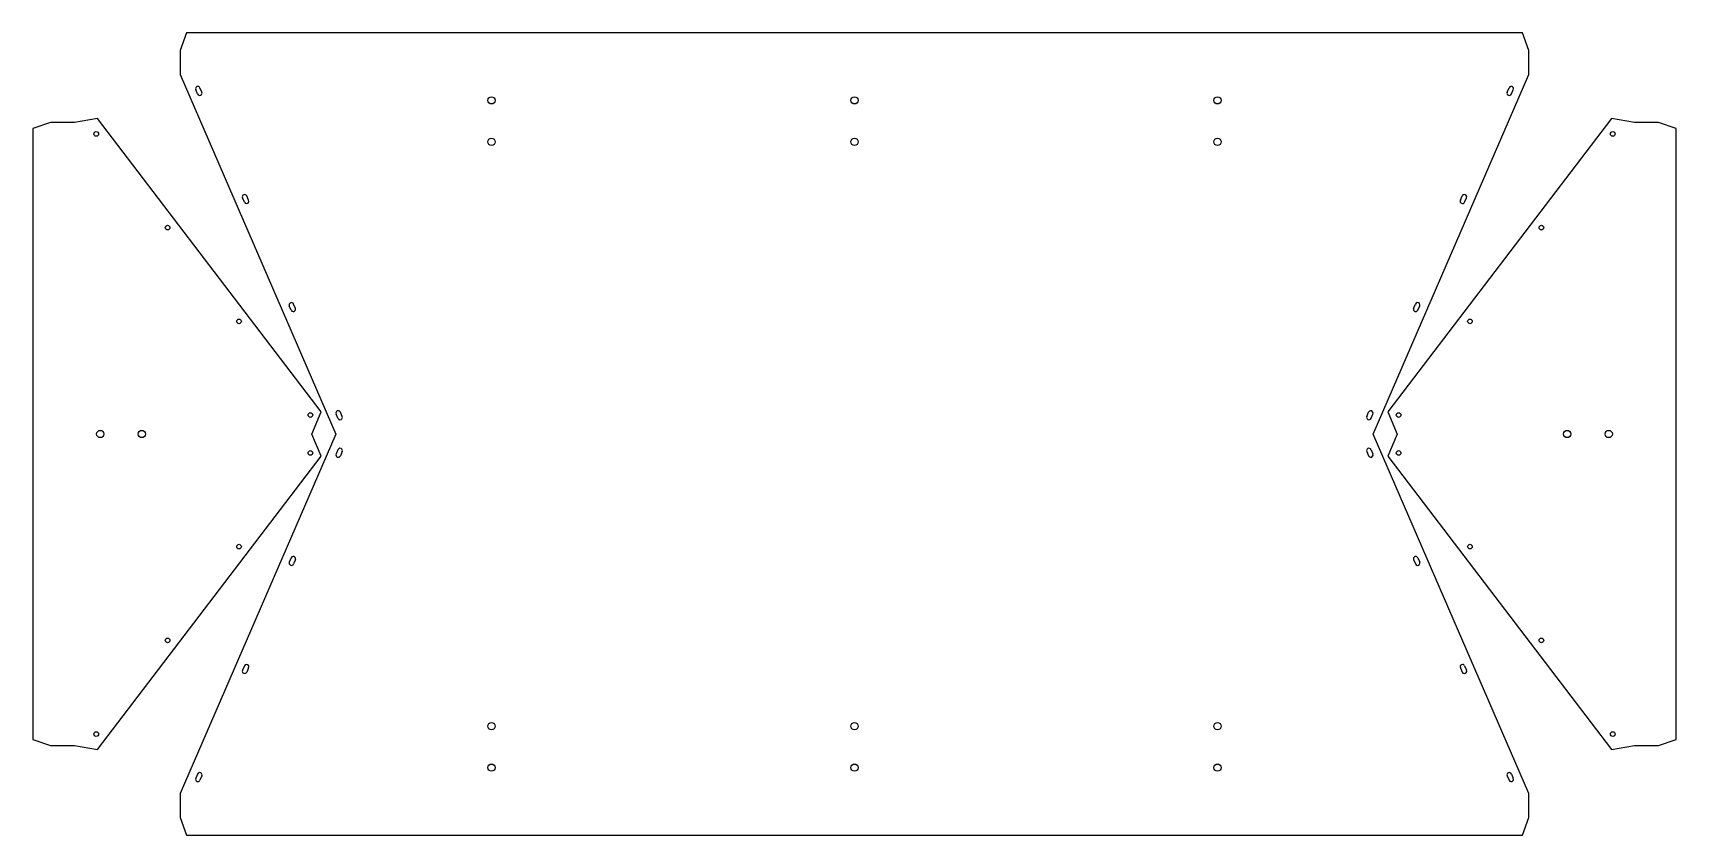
# Model space of a CAD drawing. Header units: millimetres. Extents: x -142 to 1442, y -386 to 386.
import ezdxf

# ---------------------------------------------------------------- set-up
doc = ezdxf.new("R2010")
doc.units = ezdxf.units.MM

msp = doc.modelspace()

# ---------------------------------------------------------------- linework, layer by layer
for p, q in [((6, 386.4142), (0, 369.4142)), ((1294, 386.4142), (6, 386.4142)), ((1300, 369.4142), (1294, 386.4142)), ((0, 369.4142), (0, 346.4142)), ((1300, 346.4142), (1300, 369.4142)), ((0, 346.4142), (150.0943, 0)), ((20.745, 329.3477), (18.9559, 333.4768)), ((1149.9057, 0), (1300, 346.4142)), ((1279.255, 329.3477), (1281.0441, 333.4768)), ((16.6159, 327.5587), (14.8268, 331.6878)), ((1283.3841, 327.5587), (1285.1732, 331.6878)), ((-79.9964, 304.0955), (-102.1679, 300.1861)), ((135.7113, 21.2755), (-79.9964, 304.0955)), ((1379.9964, 304.0955), (1164.2887, 21.2755)), ((1402.1679, 300.1861), (1379.9964, 304.0955)), ((-125.1679, 300.1861), (-142.1679, 294.1861)), ((-142.1679, 294.1861), (-142.1679, -294.1861)), ((-102.1679, 300.1861), (-125.1679, 300.1861)), ((1425.1679, 300.1861), (1402.1679, 300.1861)), ((1442.1679, 294.1861), (1425.1679, 300.1861)), ((1442.1679, -294.1861), (1442.1679, 294.1861)), ((61.7397, 223.4141), (59.9506, 227.5432)), ((65.8687, 225.2032), (64.0797, 229.3322)), ((1234.1313, 225.2032), (1235.9203, 229.3322)), ((1238.2603, 223.4141), (1240.0494, 227.5432)), ((106.8634, 119.2695), (105.0744, 123.3986)), ((110.9925, 121.0586), (109.2035, 125.1877)), ((1189.0075, 121.0586), (1190.7965, 125.1877)), ((1193.1366, 119.2695), (1194.9256, 123.3986)), ((126.7849, 0), (135.7113, 21.2755)), ((151.9872, 15.1249), (150.1981, 19.254)), ((156.1163, 16.914), (154.3272, 21.0431)), ((1143.8837, 16.914), (1145.6728, 21.0431)), ((1148.0128, 15.1249), (1149.8019, 19.254)), ((1164.2887, 21.2755), (1173.2151, 0)), ((150.0943, 0), (0, -346.4142)), ((135.7113, -21.2755), (126.7849, 0)), ((1300, -346.4142), (1149.9057, 0)), ((1173.2151, 0), (1164.2887, -21.2755)), ((151.9872, -15.1249), (150.1981, -19.254)), ((1148.0128, -15.1249), (1149.8019, -19.254)), ((-79.9964, -304.0955), (135.7113, -21.2755)), ((156.1163, -16.914), (154.3272, -21.0431)), ((1143.8837, -16.914), (1145.6728, -21.0431)), ((1164.2887, -21.2755), (1379.9964, -304.0955)), ((106.8634, -119.2695), (105.0744, -123.3986)), ((110.9925, -121.0586), (109.2035, -125.1877)), ((1189.0075, -121.0586), (1190.7965, -125.1877)), ((1193.1366, -119.2695), (1194.9256, -123.3986)), ((61.7397, -223.4141), (59.9506, -227.5432)), ((65.8687, -225.2032), (64.0797, -229.3322)), ((1234.1313, -225.2032), (1235.9203, -229.3322)), ((1238.2603, -223.4141), (1240.0494, -227.5432)), ((-142.1679, -294.1861), (-125.1679, -300.1861)), ((-125.1679, -300.1861), (-102.1679, -300.1861)), ((-102.1679, -300.1861), (-79.9964, -304.0955)), ((1379.9964, -304.0955), (1402.1679, -300.1861)), ((1402.1679, -300.1861), (1425.1679, -300.1861)), ((1425.1679, -300.1861), (1442.1679, -294.1861)), ((16.6159, -327.5587), (14.8268, -331.6878)), ((20.745, -329.3477), (18.9559, -333.4768)), ((1279.255, -329.3477), (1281.0441, -333.4768)), ((1283.3841, -327.5587), (1285.1732, -331.6878)), ((0, -346.4142), (0, -369.4142)), ((1300, -369.4142), (1300, -346.4142)), ((0, -369.4142), (6, -386.4142)), ((1294, -386.4142), (1300, -369.4142)), ((6, -386.4142), (1294, -386.4142))]:
    msp.add_line(p, q)
for centre, radius in [((300, 321.4142), 3.5), ((650, 321.4142), 3.5), ((1000, 321.4142), 3.5), ((-81.0828, 289.0303), 2.25), ((1381.0828, 289.0303), 2.25), ((300, 281.4142), 3.5), ((650, 281.4142), 3.5), ((1000, 281.4142), 3.5), ((-12.2513, 198.7836), 2.25), ((1312.2513, 198.7836), 2.25), ((56.5802, 108.5368), 2.25), ((1243.4198, 108.5368), 2.25), ((125.4117, 18.2901), 2.25), ((1174.5883, 18.2901), 2.25), ((-77.1679, 0), 3.5), ((-37.1679, 0), 3.5), ((1337.1679, 0), 3.5), ((1377.1679, 0), 3.5), ((125.4117, -18.2901), 2.25), ((1174.5883, -18.2901), 2.25), ((56.5802, -108.5368), 2.25), ((1243.4198, -108.5368), 2.25), ((-12.2513, -198.7836), 2.25), ((1312.2513, -198.7836), 2.25), ((300, -281.4142), 3.5), ((650, -281.4142), 3.5), ((1000, -281.4142), 3.5), ((-81.0828, -289.0303), 2.25), ((1381.0828, -289.0303), 2.25), ((300, -321.4142), 3.5), ((650, -321.4142), 3.5), ((1000, -321.4142), 3.5)]:
    msp.add_circle(centre, radius)
for centre, start, end in [((16.8914, 332.5823), 23.4261, 203.4261), ((1283.1086, 332.5823), 336.5739, 156.5739), ((18.6804, 328.4532), 203.4261, 23.4261), ((1281.3196, 328.4532), 156.5739, 336.5739), ((62.0152, 228.4377), 23.4261, 203.4261), ((63.8042, 224.3086), 203.4261, 23.4261), ((1236.1958, 224.3086), 156.5739, 336.5739), ((1237.9848, 228.4377), 336.5739, 156.5739), ((107.1389, 124.2931), 23.4261, 203.4261), ((108.928, 120.164), 203.4261, 23.4261), ((1191.072, 120.164), 156.5739, 336.5739), ((1192.8611, 124.2931), 336.5739, 156.5739), ((152.2627, 20.1485), 23.4261, 203.4261), ((154.0517, 16.0195), 203.4261, 23.4261), ((1145.9483, 16.0195), 156.5739, 336.5739), ((1147.7373, 20.1485), 336.5739, 156.5739), ((154.0517, -16.0195), 336.5739, 156.5739), ((1145.9483, -16.0195), 23.4261, 203.4261), ((152.2627, -20.1485), 156.5739, 336.5739), ((1147.7373, -20.1485), 203.4261, 23.4261), ((107.1389, -124.2931), 156.5739, 336.5739), ((108.928, -120.164), 336.5739, 156.5739), ((1191.072, -120.164), 23.4261, 203.4261), ((1192.8611, -124.2931), 203.4261, 23.4261), ((62.0152, -228.4377), 156.5739, 336.5739), ((63.8042, -224.3086), 336.5739, 156.5739), ((1236.1958, -224.3086), 23.4261, 203.4261), ((1237.9848, -228.4377), 203.4261, 23.4261), ((16.8914, -332.5823), 156.5739, 336.5739), ((18.6804, -328.4532), 336.5739, 156.5739), ((1281.3196, -328.4532), 23.4261, 203.4261), ((1283.1086, -332.5823), 203.4261, 23.4261)]:
    msp.add_arc(centre, 2.25, start, end)

doc.saveas('drawing.dxf')
